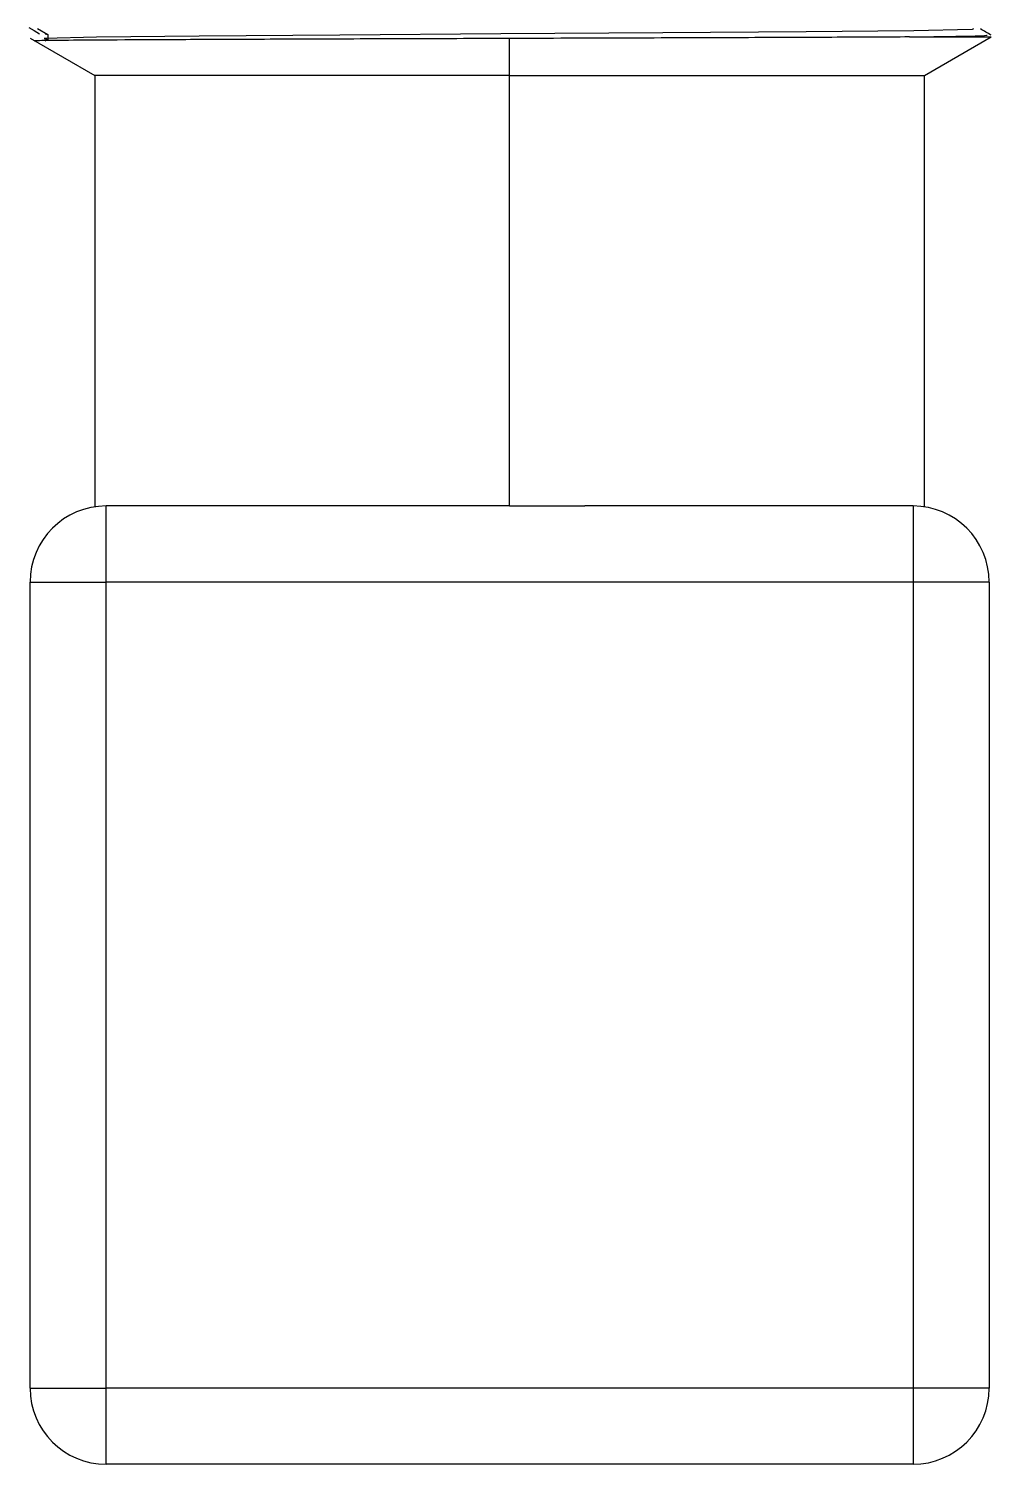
# Model space of a CAD drawing. Header units: millimetres. Extents: x 60 to 360, y 96 to 187.
# Drawn here: x 243.03 to 249.35, y 170.12 to 179.56 of the extents above; entities that cross this region are included whole.
import ezdxf

# ---------------------------------------------------------------- set-up
doc = ezdxf.new("R2010")
doc.units = ezdxf.units.MM

msp = doc.modelspace()

# ---------------------------------------------------------------- linework, layer by layer
at = {"color": 7, "linetype": 'Continuous', "lineweight": 25}
for p, q in [((243.0827, 179.5634), (243.1511, 179.5231)), ((243.1319, 179.5285), (243.1512, 179.5231)), ((243.1511, 179.5231), (243.1511, 179.4909)), ((248.8099, 179.507), (249.3475, 179.507)), ((248.9089, 179.2538), (249.3475, 179.507)), ((243.0352, 179.4984), (243.4589, 179.2538)), ((243.1511, 179.4909), (243.1306, 179.4788)), ((246.1839, 179.2538), (246.1839, 179.4969)), ((243.4589, 179.2538), (243.4589, 176.4181)), ((246.1839, 179.2538), (243.4589, 179.2538)), ((246.1839, 179.2538), (248.9089, 179.2538)), ((246.1839, 176.4238), (246.1839, 179.2538)), ((248.9089, 176.4181), (248.9089, 179.2538)), ((243.5339, 175.9238), (243.5339, 176.4238)), ((245.6907, 176.4238), (243.5339, 176.4238)), ((246.1839, 176.4238), (245.6907, 176.4238)), ((246.1839, 176.4238), (246.6771, 176.4238)), ((248.8339, 176.4238), (246.6771, 176.4238)), ((248.8339, 176.4238), (248.8339, 175.9238)), ((243.0339, 170.6238), (243.0339, 175.9238)), ((243.0339, 175.9238), (243.5339, 175.9238)), ((243.5339, 170.6238), (243.5339, 175.9238)), ((248.8339, 175.9238), (243.5339, 175.9238)), ((248.8339, 175.9238), (248.8339, 170.6238)), ((249.3339, 175.9238), (248.8339, 175.9238)), ((249.3339, 175.9238), (249.3339, 170.6238)), ((243.0339, 170.6238), (243.5339, 170.6238)), ((248.8339, 170.6238), (243.5339, 170.6238)), ((243.5339, 170.1238), (243.5339, 170.6238)), ((249.3339, 170.6238), (248.8339, 170.6238)), ((248.8339, 170.6238), (248.8339, 170.1238)), ((248.8339, 170.1238), (243.5339, 170.1238))]:
    msp.add_line(p, q, dxfattribs=at)
at = {"color": 7, "linetype": 'Continuous', "lineweight": 25, "flags": 128}
for points in [[(243.025, 179.5691), (243.0604, 179.5486), (243.0958, 179.5282)], [(249.2312, 179.5597), (249.2225, 179.5555), (248.8385, 179.5483), (248.1324, 179.5412), (247.1898, 179.534), (246.1252, 179.5268), (245.0677, 179.5196), (244.1456, 179.5124), (243.471, 179.5052), (243.1255, 179.498), (243.1512, 179.4908), (243.1512, 179.4908)]]:
    msp.add_lwpolyline(points, dxfattribs=at)
at = {"color": 7, "linetype": 'Continuous', "lineweight": 25}
for centre, start, end in [((243.5339, 175.9238), 90, 180), ((248.8339, 175.9238), 0, 90), ((243.5339, 170.6238), 180, 270), ((248.8339, 170.6238), 270, 0)]:
    msp.add_arc(centre, 0.5, start, end, dxfattribs=at)
for points, knots in [([(248.8099, 179.507), (248.6497, 179.5062), (248.3295, 179.5045), (247.6808, 179.502), (246.9557, 179.4995), (246.4411, 179.4978), (246.1839, 179.4969)], [0, 0, 0, 0, 0.250518, 0.50069, 0.750517, 1, 1, 1, 1]), ([(248.8099, 179.507), (248.9841, 179.5093), (249.301, 179.5134), (249.3152, 179.5175), (249.3216, 179.5194)], [0, 0, 0, 0, 0.5499327, 1, 1, 1, 1]), ([(249.3478, 179.519), (249.336, 179.5258), (249.3124, 179.5394), (249.2888, 179.5531), (249.277, 179.5599)], [0, 0, 0, 0, 0.500011, 1, 1, 1, 1]), ([(246.1839, 179.4969), (245.9521, 179.4962), (245.4889, 179.4947), (244.8295, 179.4924), (244.2373, 179.4901), (243.7425, 179.4879), (243.3636, 179.4856), (243.1385, 179.4833), (243.0442, 179.4817), (243.0702, 179.4809), (243.0726, 179.4808)], [0, 0, 0, 0, 0.141357, 0.282536, 0.423539, 0.564365, 0.705014, 0.845487, 0.985782, 1, 1, 1, 1])]:
    msp.add_open_spline(points, degree=3, knots=knots, dxfattribs=at)

doc.saveas('drawing.dxf')
